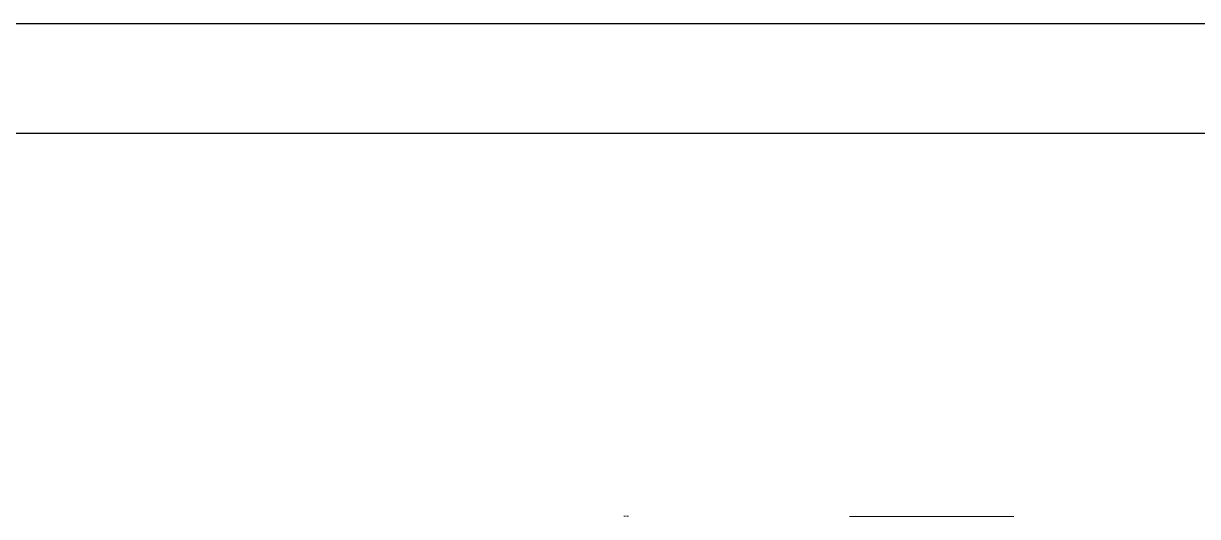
# Model space of a CAD drawing. Header units: millimetres. Extents: x 17202 to 48168, y 11732 to 33629.
# Drawn here: x 25081 to 32959, y 30324 to 33629 of the extents above; entities that cross this region are included whole.
import ezdxf

# ---------------------------------------------------------------- set-up
doc = ezdxf.new("R2010")
doc.units = ezdxf.units.MM
doc.layers.add('냉각탑_form', color=1, linetype='Continuous')

# ---------------------------------------------------------------- blocks, each defined once
blk = doc.blocks.new('4')
at = {"color": 7, "lineweight": 20, "ltscale": 0.005083}
for p, q in [((29108.3, 30325.2), (29120.5, 30325.2)), ((29139.8, 30325.2), (29127.6, 30325.2))]:
    blk.add_line(p, q, dxfattribs=at)
at = {"color": 7, "lineweight": 20, "ltscale": 0.459167}
blk.add_line((31726.8, 30323.6), (30624.8, 30323.6), dxfattribs=at)
at = {"color": 7, "lineweight": 20}
for centre, start, end in [((29120.5, 30322.4), 89.62908, 90), ((29127.6, 30322.4), 90, 90.37092)]:
    blk.add_arc(centre, 2.8, start, end, dxfattribs=at)

msp = doc.modelspace()

# ---------------------------------------------------------------- linework, layer by layer
at = {"layer": 'Defpoints'}
msp.add_lwpolyline([(17202.3, 33629.1), (48168, 33629.1), (48168, 11731.9), (17202.3, 11731.9)], close=True, dxfattribs=at)
at = {"layer": '냉각탑_form'}
msp.add_lwpolyline([(17939.6, 32891.8), (17939.6, 12469.1), (47430.8, 12469.1), (47430.8, 32891.8)], close=True, dxfattribs=at)

# ---------------------------------------------------------------- block references
msp.add_blockref('4', (0, 0))

doc.saveas('drawing.dxf')
